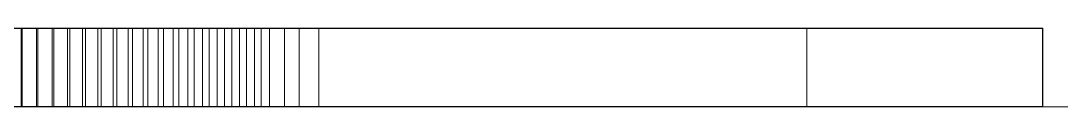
# Model space of a CAD drawing. Header units: millimetres. Extents: x 7 to 445, y 7 to 290.
# Drawn here: x 178.01 to 204.47, y 68 to 70 of the extents above; entities that cross this region are included whole.
import ezdxf

# ---------------------------------------------------------------- set-up
doc = ezdxf.new("R2010")
doc.units = ezdxf.units.MM
doc.linetypes.add('CENTER_STD', pattern=[9, 6, -1, 1, -1])
doc.linetypes.add('DASHED_STD', pattern=[3, 2, -1])
for name, color, linetype, lineweight in [('CENTER', 7, 'CENTER_STD', 13), ('HIDDEN', 7, 'DASHED_STD', 13), ('VISIBLE', 7, 'Continuous', 30)]:
    doc.layers.add(name, color=color, linetype=linetype, lineweight=lineweight)

msp = doc.modelspace()

# ---------------------------------------------------------------- linework, layer by layer
at = {"layer": 'CENTER'}
msp.add_line((30, 68), (240, 68), dxfattribs=at)
at = {"layer": 'HIDDEN'}
for points in [[(204, 70), (202.27, 70), (197.167, 70), (188.946, 70), (178.021, 70), (164.938, 70), (150.354, 70), (135, 70), (119.646, 70), (105.062, 70), (91.979, 70), (81.054, 70), (72.833, 70), (67.73, 70), (66, 70)], [(72, 70), (73.58, 70), (78.239, 70), (85.745, 70), (95.72, 70), (107.665, 70), (120.981, 70), (135, 70), (149.019, 70), (162.335, 70), (174.28, 70), (184.255, 70), (191.761, 70), (196.42, 70), (198, 70)], [(198, 70), (196.42, 70), (191.761, 70), (184.255, 70), (174.28, 70), (162.335, 70), (149.019, 70), (135, 70), (120.981, 70), (107.665, 70), (95.72, 70), (85.745, 70), (78.239, 70), (73.58, 70), (72, 70)], [(178.018, 70), (177.986, 70), (177.953, 70), (177.922, 70), (177.891, 70), (177.86, 70), (177.831, 70), (177.802, 70), (177.774, 70), (177.746, 70), (177.72, 70), (177.694, 70), (177.67, 70), (177.646, 70), (177.623, 70)], [(177.634, 70), (177.667, 70), (177.701, 70), (177.733, 70), (177.765, 70), (177.796, 70), (177.827, 70), (177.857, 70), (177.886, 70), (177.914, 70), (177.942, 70), (177.968, 70), (177.993, 70), (178.018, 70), (178.041, 70)], [(178.411, 70), (178.379, 70), (178.347, 70), (178.315, 70), (178.284, 70), (178.254, 70), (178.224, 70), (178.195, 70), (178.167, 70), (178.14, 70), (178.114, 70), (178.088, 70), (178.064, 70), (178.04, 70), (178.018, 70)], [(178.018, 70), (178.018, 68)], [(178.041, 70), (178.074, 70), (178.107, 70), (178.14, 70), (178.172, 70), (178.203, 70), (178.234, 70), (178.263, 70), (178.292, 70), (178.32, 70), (178.348, 70), (178.374, 70), (178.399, 70), (178.423, 70), (178.446, 70)], [(178.041, 68), (178.041, 70)], [(178.803, 70), (178.771, 70), (178.739, 70), (178.707, 70), (178.676, 70), (178.646, 70), (178.616, 70), (178.588, 70), (178.56, 70), (178.533, 70), (178.506, 70), (178.481, 70), (178.457, 70), (178.434, 70), (178.411, 70)], [(178.411, 70), (178.411, 68)], [(178.446, 70), (178.48, 70), (178.513, 70), (178.545, 70), (178.577, 70), (178.608, 70), (178.639, 70), (178.668, 70), (178.697, 70), (178.725, 70), (178.752, 70), (178.778, 70), (178.803, 70), (178.827, 70), (178.85, 70)], [(178.446, 68), (178.446, 70)], [(179.193, 70), (179.161, 70), (179.129, 70), (179.098, 70), (179.067, 70), (179.037, 70), (179.007, 70), (178.978, 70), (178.951, 70), (178.923, 70), (178.897, 70), (178.872, 70), (178.848, 70), (178.825, 70), (178.803, 70)], [(178.803, 70), (178.803, 68)], [(178.85, 70), (178.884, 70), (178.917, 70), (178.949, 70), (178.981, 70), (179.012, 70), (179.042, 70), (179.072, 70), (179.101, 70), (179.128, 70), (179.155, 70), (179.181, 70), (179.206, 70), (179.23, 70), (179.253, 70)], [(178.85, 68), (178.85, 70)], [(179.582, 70), (179.55, 70), (179.518, 70), (179.486, 70), (179.456, 70), (179.426, 70), (179.396, 70), (179.368, 70), (179.34, 70), (179.313, 70), (179.287, 70), (179.262, 70), (179.238, 70), (179.215, 70), (179.193, 70)], [(179.193, 70), (179.193, 68)], [(179.253, 70), (179.286, 70), (179.319, 70), (179.351, 70), (179.383, 70), (179.414, 70), (179.444, 70), (179.474, 70), (179.502, 70), (179.53, 70), (179.557, 70), (179.583, 70), (179.608, 70), (179.631, 70), (179.654, 70)], [(179.253, 68), (179.253, 70)], [(179.969, 70), (179.937, 70), (179.905, 70), (179.874, 70), (179.843, 70), (179.813, 70), (179.784, 70), (179.755, 70), (179.728, 70), (179.701, 70), (179.675, 70), (179.65, 70), (179.626, 70), (179.604, 70), (179.582, 70)], [(179.582, 70), (179.582, 68)], [(179.654, 70), (179.687, 70), (179.72, 70), (179.752, 70), (179.784, 70), (179.815, 70), (179.845, 70), (179.874, 70), (179.903, 70), (179.93, 70), (179.957, 70), (179.983, 70), (180.007, 70), (180.031, 70), (180.053, 70)], [(179.654, 68), (179.654, 70)], [(180.355, 70), (180.322, 70), (180.291, 70), (180.259, 70), (180.229, 70), (180.199, 70), (180.17, 70), (180.141, 70), (180.114, 70), (180.087, 70), (180.061, 70), (180.037, 70), (180.013, 70), (179.991, 70), (179.969, 70)], [(179.969, 70), (179.969, 68)], [(180.053, 70), (180.086, 70), (180.119, 70), (180.151, 70), (180.183, 70), (180.214, 70), (180.244, 70), (180.273, 70), (180.301, 70), (180.329, 70), (180.355, 70), (180.381, 70), (180.405, 70), (180.429, 70), (180.451, 70)], [(180.053, 68), (180.053, 70)], [(180.739, 70), (180.706, 70), (180.675, 70), (180.643, 70), (180.613, 70), (180.583, 70), (180.554, 70), (180.526, 70), (180.498, 70), (180.472, 70), (180.446, 70), (180.422, 70), (180.398, 70), (180.376, 70), (180.355, 70)], [(180.355, 70), (180.355, 68)], [(180.451, 70), (180.484, 70), (180.517, 70), (180.549, 70), (180.58, 70), (180.611, 70), (180.641, 70), (180.67, 70), (180.699, 70), (180.726, 70), (180.752, 70), (180.778, 70), (180.802, 70), (180.825, 70), (180.847, 70)], [(180.451, 68), (180.451, 70)], [(181.121, 70), (181.089, 70), (181.057, 70), (181.026, 70), (180.996, 70), (180.966, 70), (180.937, 70), (180.909, 70), (180.881, 70), (180.855, 70), (180.83, 70), (180.805, 70), (180.782, 70), (180.76, 70), (180.739, 70)], [(180.739, 70), (180.739, 68)], [(180.847, 70), (180.88, 70), (180.913, 70), (180.945, 70), (180.976, 70), (181.007, 70), (181.037, 70), (181.066, 70), (181.094, 70), (181.121, 70), (181.148, 70), (181.173, 70), (181.197, 70), (181.22, 70), (181.242, 70)], [(180.847, 68), (180.847, 70)], [(181.502, 70), (181.469, 70), (181.438, 70), (181.407, 70), (181.376, 70), (181.347, 70), (181.318, 70), (181.29, 70), (181.263, 70), (181.237, 70), (181.211, 70), (181.187, 70), (181.164, 70), (181.142, 70), (181.121, 70)], [(181.121, 70), (181.121, 68)], [(181.242, 70), (181.275, 70), (181.307, 70), (181.339, 70), (181.371, 70), (181.401, 70), (181.431, 70), (181.46, 70), (181.488, 70), (181.515, 70), (181.541, 70), (181.566, 70), (181.59, 70), (181.613, 70), (181.634, 70)], [(181.242, 68), (181.242, 70)], [(181.881, 70), (181.848, 70), (181.817, 70), (181.786, 70), (181.756, 70), (181.726, 70), (181.697, 70), (181.669, 70), (181.642, 70), (181.616, 70), (181.591, 70), (181.567, 70), (181.544, 70), (181.522, 70), (181.502, 70)], [(181.502, 70), (181.502, 68)], [(181.634, 70), (181.667, 70), (181.7, 70), (181.732, 70), (181.763, 70), (181.794, 70), (181.823, 70), (181.852, 70), (181.88, 70), (181.907, 70), (181.933, 70), (181.958, 70), (181.982, 70), (182.004, 70), (182.026, 70)], [(181.634, 68), (181.634, 70)], [(182.258, 70), (182.226, 70), (182.194, 70), (182.163, 70), (182.133, 70), (182.104, 70), (182.075, 70), (182.047, 70), (182.02, 70), (181.995, 70), (181.97, 70), (181.946, 70), (181.923, 70), (181.901, 70), (181.881, 70)], [(181.881, 70), (181.881, 68)], [(182.026, 70), (182.059, 70), (182.091, 70), (182.123, 70), (182.154, 70), (182.184, 70), (182.214, 70), (182.243, 70), (182.271, 70), (182.297, 70), (182.323, 70), (182.348, 70), (182.371, 70), (182.394, 70), (182.415, 70)], [(182.026, 68), (182.026, 70)], [(182.633, 70), (182.601, 70), (182.57, 70), (182.539, 70), (182.509, 70), (182.48, 70), (182.451, 70), (182.424, 70), (182.397, 70), (182.371, 70), (182.346, 70), (182.322, 70), (182.3, 70), (182.278, 70), (182.258, 70)], [(182.258, 70), (182.258, 68)], [(182.415, 70), (182.448, 70), (182.48, 70), (182.512, 70), (182.543, 70), (182.574, 70), (182.603, 70), (182.632, 70), (182.659, 70), (182.686, 70), (182.712, 70), (182.736, 70), (182.76, 70), (182.782, 70), (182.803, 70)], [(182.415, 68), (182.415, 70)], [(183.007, 70), (182.975, 70), (182.944, 70), (182.913, 70), (182.883, 70), (182.854, 70), (182.826, 70), (182.798, 70), (182.771, 70), (182.746, 70), (182.721, 70), (182.697, 70), (182.675, 70), (182.654, 70), (182.633, 70)], [(182.633, 70), (182.633, 68)], [(182.803, 70), (182.836, 70), (182.868, 70), (182.9, 70), (182.931, 70), (182.961, 70), (182.99, 70), (183.019, 70), (183.046, 70), (183.073, 70), (183.098, 70), (183.123, 70), (183.146, 70), (183.168, 70), (183.189, 70)], [(182.803, 68), (182.803, 70)], [(183.379, 70), (183.347, 70), (183.316, 70), (183.285, 70), (183.256, 70), (183.226, 70), (183.198, 70), (183.171, 70), (183.144, 70), (183.119, 70), (183.094, 70), (183.071, 70), (183.048, 70), (183.027, 70), (183.007, 70)], [(183.007, 70), (183.007, 68)], [(183.189, 70), (183.222, 70), (183.254, 70), (183.286, 70), (183.317, 70), (183.347, 70), (183.376, 70), (183.404, 70), (183.432, 70), (183.458, 70), (183.483, 70), (183.508, 70), (183.531, 70), (183.553, 70), (183.573, 70)], [(183.189, 68), (183.189, 70)], [(183.749, 70), (183.718, 70), (183.686, 70), (183.656, 70), (183.626, 70), (183.597, 70), (183.569, 70), (183.541, 70), (183.515, 70), (183.49, 70), (183.465, 70), (183.442, 70), (183.42, 70), (183.399, 70), (183.379, 70)], [(183.379, 70), (183.379, 68)], [(183.573, 70), (183.606, 70), (183.638, 70), (183.67, 70), (183.7, 70), (183.73, 70), (183.76, 70), (183.788, 70), (183.815, 70), (183.841, 70), (183.867, 70), (183.891, 70), (183.913, 70), (183.935, 70), (183.956, 70)], [(183.573, 68), (183.573, 70)], [(184.118, 70), (184.086, 70), (184.055, 70), (184.024, 70), (183.995, 70), (183.966, 70), (183.938, 70), (183.911, 70), (183.884, 70), (183.859, 70), (183.835, 70), (183.812, 70), (183.79, 70), (183.769, 70), (183.749, 70)], [(183.749, 70), (183.749, 68)], [(183.956, 70), (183.988, 70), (184.02, 70), (184.052, 70), (184.083, 70), (184.112, 70), (184.142, 70), (184.17, 70), (184.197, 70), (184.223, 70), (184.248, 70), (184.272, 70), (184.294, 70), (184.316, 70), (184.336, 70)], [(183.956, 68), (183.956, 70)], [(185.591, 70), (185.577, 70), (185.537, 70), (185.472, 70), (185.385, 70), (185.277, 70), (185.153, 70), (185.016, 70), (184.872, 70), (184.726, 70), (184.581, 70), (184.444, 70), (184.318, 70), (184.208, 70), (184.118, 70)], [(184.118, 70), (184.118, 68)], [(184.336, 70), (184.369, 70), (184.401, 70), (184.432, 70), (184.463, 70), (184.493, 70), (184.522, 70), (184.55, 70), (184.577, 70), (184.603, 70), (184.627, 70), (184.651, 70), (184.674, 70), (184.695, 70), (184.715, 70)], [(184.336, 68), (184.336, 70)], [(184.715, 70), (184.748, 70), (184.78, 70), (184.811, 70), (184.841, 70), (184.871, 70), (184.9, 70), (184.928, 70), (184.954, 70), (184.98, 70), (185.005, 70), (185.029, 70), (185.051, 70), (185.072, 70), (185.092, 70)], [(184.715, 68), (184.715, 70)], [(185.092, 68), (185.092, 70)], [(185.092, 70), (185.153, 70), (185.212, 70), (185.268, 70), (185.321, 70), (185.37, 70), (185.414, 70), (185.454, 70), (185.49, 70), (185.52, 70), (185.545, 70), (185.565, 70), (185.579, 70), (185.588, 70), (185.591, 70)], [(185.591, 68), (185.591, 70)], [(198, 68), (198, 70)], [(66, 68), (67.73, 68), (72.833, 68), (81.054, 68), (91.979, 68), (105.062, 68), (119.646, 68), (135, 68), (150.354, 68), (164.938, 68), (178.021, 68), (188.946, 68), (197.167, 68), (202.27, 68), (204, 68)], [(72, 68), (73.58, 68), (78.239, 68), (85.745, 68), (95.72, 68), (107.665, 68), (120.981, 68), (135, 68), (149.019, 68), (162.335, 68), (174.28, 68), (184.255, 68), (191.761, 68), (196.42, 68), (198, 68)], [(198, 68), (196.42, 68), (191.761, 68), (184.255, 68), (174.28, 68), (162.335, 68), (149.019, 68), (135, 68), (120.981, 68), (107.665, 68), (95.72, 68), (85.745, 68), (78.239, 68), (73.58, 68), (72, 68)], [(177.623, 68), (177.646, 68), (177.67, 68), (177.694, 68), (177.72, 68), (177.746, 68), (177.774, 68), (177.802, 68), (177.831, 68), (177.86, 68), (177.891, 68), (177.922, 68), (177.953, 68), (177.986, 68), (178.018, 68)], [(178.041, 68), (178.018, 68), (177.993, 68), (177.968, 68), (177.942, 68), (177.914, 68), (177.886, 68), (177.857, 68), (177.827, 68), (177.796, 68), (177.765, 68), (177.733, 68), (177.701, 68), (177.667, 68), (177.634, 68)], [(178.018, 68), (178.04, 68), (178.064, 68), (178.088, 68), (178.114, 68), (178.14, 68), (178.167, 68), (178.195, 68), (178.224, 68), (178.254, 68), (178.284, 68), (178.315, 68), (178.347, 68), (178.379, 68), (178.411, 68)], [(178.446, 68), (178.423, 68), (178.399, 68), (178.374, 68), (178.348, 68), (178.32, 68), (178.292, 68), (178.263, 68), (178.234, 68), (178.203, 68), (178.172, 68), (178.14, 68), (178.107, 68), (178.074, 68), (178.041, 68)], [(178.411, 68), (178.434, 68), (178.457, 68), (178.481, 68), (178.506, 68), (178.533, 68), (178.56, 68), (178.588, 68), (178.616, 68), (178.646, 68), (178.676, 68), (178.707, 68), (178.739, 68), (178.771, 68), (178.803, 68)], [(178.85, 68), (178.827, 68), (178.803, 68), (178.778, 68), (178.752, 68), (178.725, 68), (178.697, 68), (178.668, 68), (178.639, 68), (178.608, 68), (178.577, 68), (178.545, 68), (178.513, 68), (178.48, 68), (178.446, 68)], [(178.803, 68), (178.825, 68), (178.848, 68), (178.872, 68), (178.897, 68), (178.923, 68), (178.951, 68), (178.978, 68), (179.007, 68), (179.037, 68), (179.067, 68), (179.098, 68), (179.129, 68), (179.161, 68), (179.193, 68)], [(179.253, 68), (179.23, 68), (179.206, 68), (179.181, 68), (179.155, 68), (179.128, 68), (179.101, 68), (179.072, 68), (179.042, 68), (179.012, 68), (178.981, 68), (178.949, 68), (178.917, 68), (178.884, 68), (178.85, 68)], [(179.193, 68), (179.215, 68), (179.238, 68), (179.262, 68), (179.287, 68), (179.313, 68), (179.34, 68), (179.368, 68), (179.396, 68), (179.426, 68), (179.456, 68), (179.486, 68), (179.518, 68), (179.55, 68), (179.582, 68)], [(179.654, 68), (179.631, 68), (179.608, 68), (179.583, 68), (179.557, 68), (179.53, 68), (179.502, 68), (179.474, 68), (179.444, 68), (179.414, 68), (179.383, 68), (179.351, 68), (179.319, 68), (179.286, 68), (179.253, 68)], [(179.582, 68), (179.604, 68), (179.626, 68), (179.65, 68), (179.675, 68), (179.701, 68), (179.728, 68), (179.755, 68), (179.784, 68), (179.813, 68), (179.843, 68), (179.874, 68), (179.905, 68), (179.937, 68), (179.969, 68)], [(180.053, 68), (180.031, 68), (180.007, 68), (179.983, 68), (179.957, 68), (179.93, 68), (179.903, 68), (179.874, 68), (179.845, 68), (179.815, 68), (179.784, 68), (179.752, 68), (179.72, 68), (179.687, 68), (179.654, 68)], [(179.969, 68), (179.991, 68), (180.013, 68), (180.037, 68), (180.061, 68), (180.087, 68), (180.114, 68), (180.141, 68), (180.17, 68), (180.199, 68), (180.229, 68), (180.259, 68), (180.291, 68), (180.322, 68), (180.355, 68)], [(180.451, 68), (180.429, 68), (180.405, 68), (180.381, 68), (180.355, 68), (180.329, 68), (180.301, 68), (180.273, 68), (180.244, 68), (180.214, 68), (180.183, 68), (180.151, 68), (180.119, 68), (180.086, 68), (180.053, 68)], [(180.355, 68), (180.376, 68), (180.398, 68), (180.422, 68), (180.446, 68), (180.472, 68), (180.498, 68), (180.526, 68), (180.554, 68), (180.583, 68), (180.613, 68), (180.643, 68), (180.675, 68), (180.706, 68), (180.739, 68)], [(180.847, 68), (180.825, 68), (180.802, 68), (180.778, 68), (180.752, 68), (180.726, 68), (180.699, 68), (180.67, 68), (180.641, 68), (180.611, 68), (180.58, 68), (180.549, 68), (180.517, 68), (180.484, 68), (180.451, 68)], [(180.739, 68), (180.76, 68), (180.782, 68), (180.805, 68), (180.83, 68), (180.855, 68), (180.881, 68), (180.909, 68), (180.937, 68), (180.966, 68), (180.996, 68), (181.026, 68), (181.057, 68), (181.089, 68), (181.121, 68)], [(181.242, 68), (181.22, 68), (181.197, 68), (181.173, 68), (181.148, 68), (181.121, 68), (181.094, 68), (181.066, 68), (181.037, 68), (181.007, 68), (180.976, 68), (180.945, 68), (180.913, 68), (180.88, 68), (180.847, 68)], [(181.121, 68), (181.142, 68), (181.164, 68), (181.187, 68), (181.211, 68), (181.237, 68), (181.263, 68), (181.29, 68), (181.318, 68), (181.347, 68), (181.376, 68), (181.407, 68), (181.438, 68), (181.469, 68), (181.502, 68)], [(181.634, 68), (181.613, 68), (181.59, 68), (181.566, 68), (181.541, 68), (181.515, 68), (181.488, 68), (181.46, 68), (181.431, 68), (181.401, 68), (181.371, 68), (181.339, 68), (181.307, 68), (181.275, 68), (181.242, 68)], [(181.502, 68), (181.522, 68), (181.544, 68), (181.567, 68), (181.591, 68), (181.616, 68), (181.642, 68), (181.669, 68), (181.697, 68), (181.726, 68), (181.756, 68), (181.786, 68), (181.817, 68), (181.848, 68), (181.881, 68)], [(182.026, 68), (182.004, 68), (181.982, 68), (181.958, 68), (181.933, 68), (181.907, 68), (181.88, 68), (181.852, 68), (181.823, 68), (181.794, 68), (181.763, 68), (181.732, 68), (181.7, 68), (181.667, 68), (181.634, 68)], [(181.881, 68), (181.901, 68), (181.923, 68), (181.946, 68), (181.97, 68), (181.995, 68), (182.02, 68), (182.047, 68), (182.075, 68), (182.104, 68), (182.133, 68), (182.163, 68), (182.194, 68), (182.226, 68), (182.258, 68)], [(182.415, 68), (182.394, 68), (182.371, 68), (182.348, 68), (182.323, 68), (182.297, 68), (182.271, 68), (182.243, 68), (182.214, 68), (182.184, 68), (182.154, 68), (182.123, 68), (182.091, 68), (182.059, 68), (182.026, 68)], [(182.258, 68), (182.278, 68), (182.3, 68), (182.322, 68), (182.346, 68), (182.371, 68), (182.397, 68), (182.424, 68), (182.451, 68), (182.48, 68), (182.509, 68), (182.539, 68), (182.57, 68), (182.601, 68), (182.633, 68)], [(182.803, 68), (182.782, 68), (182.76, 68), (182.736, 68), (182.712, 68), (182.686, 68), (182.659, 68), (182.632, 68), (182.603, 68), (182.574, 68), (182.543, 68), (182.512, 68), (182.48, 68), (182.448, 68), (182.415, 68)], [(182.633, 68), (182.654, 68), (182.675, 68), (182.697, 68), (182.721, 68), (182.746, 68), (182.771, 68), (182.798, 68), (182.826, 68), (182.854, 68), (182.883, 68), (182.913, 68), (182.944, 68), (182.975, 68), (183.007, 68)], [(183.189, 68), (183.168, 68), (183.146, 68), (183.123, 68), (183.098, 68), (183.073, 68), (183.046, 68), (183.019, 68), (182.99, 68), (182.961, 68), (182.931, 68), (182.9, 68), (182.868, 68), (182.836, 68), (182.803, 68)], [(183.007, 68), (183.027, 68), (183.048, 68), (183.071, 68), (183.094, 68), (183.119, 68), (183.144, 68), (183.171, 68), (183.198, 68), (183.226, 68), (183.256, 68), (183.285, 68), (183.316, 68), (183.347, 68), (183.379, 68)], [(183.573, 68), (183.553, 68), (183.531, 68), (183.508, 68), (183.483, 68), (183.458, 68), (183.432, 68), (183.404, 68), (183.376, 68), (183.347, 68), (183.317, 68), (183.286, 68), (183.254, 68), (183.222, 68), (183.189, 68)], [(183.379, 68), (183.399, 68), (183.42, 68), (183.442, 68), (183.465, 68), (183.49, 68), (183.515, 68), (183.541, 68), (183.569, 68), (183.597, 68), (183.626, 68), (183.656, 68), (183.686, 68), (183.718, 68), (183.749, 68)], [(183.956, 68), (183.935, 68), (183.913, 68), (183.891, 68), (183.867, 68), (183.841, 68), (183.815, 68), (183.788, 68), (183.76, 68), (183.73, 68), (183.7, 68), (183.67, 68), (183.638, 68), (183.606, 68), (183.573, 68)], [(183.749, 68), (183.769, 68), (183.79, 68), (183.812, 68), (183.835, 68), (183.859, 68), (183.884, 68), (183.911, 68), (183.938, 68), (183.966, 68), (183.995, 68), (184.024, 68), (184.055, 68), (184.086, 68), (184.118, 68)], [(184.336, 68), (184.316, 68), (184.294, 68), (184.272, 68), (184.248, 68), (184.223, 68), (184.197, 68), (184.17, 68), (184.142, 68), (184.112, 68), (184.083, 68), (184.052, 68), (184.02, 68), (183.988, 68), (183.956, 68)], [(184.118, 68), (184.208, 68), (184.318, 68), (184.444, 68), (184.581, 68), (184.726, 68), (184.872, 68), (185.016, 68), (185.153, 68), (185.277, 68), (185.385, 68), (185.472, 68), (185.537, 68), (185.577, 68), (185.591, 68)], [(184.715, 68), (184.695, 68), (184.674, 68), (184.651, 68), (184.627, 68), (184.603, 68), (184.577, 68), (184.55, 68), (184.522, 68), (184.493, 68), (184.463, 68), (184.432, 68), (184.401, 68), (184.369, 68), (184.336, 68)], [(185.092, 68), (185.072, 68), (185.051, 68), (185.029, 68), (185.005, 68), (184.98, 68), (184.954, 68), (184.928, 68), (184.9, 68), (184.871, 68), (184.841, 68), (184.811, 68), (184.78, 68), (184.748, 68), (184.715, 68)], [(185.591, 68), (185.588, 68), (185.579, 68), (185.565, 68), (185.545, 68), (185.52, 68), (185.49, 68), (185.454, 68), (185.414, 68), (185.37, 68), (185.321, 68), (185.268, 68), (185.212, 68), (185.153, 68), (185.092, 68)]]:
    msp.add_lwpolyline(points, dxfattribs=at)
at = {"layer": 'VISIBLE'}
for points in [[(66, 70), (67.73, 70), (72.833, 70), (81.054, 70), (91.979, 70), (105.062, 70), (119.646, 70), (135, 70), (150.354, 70), (164.938, 70), (178.021, 70), (188.946, 70), (197.167, 70), (202.27, 70), (204, 70)], [(204, 68), (204, 70)], [(204, 68), (202.27, 68), (197.167, 68), (188.946, 68), (178.021, 68), (164.938, 68), (150.354, 68), (135, 68), (119.646, 68), (105.062, 68), (91.979, 68), (81.054, 68), (72.833, 68), (67.73, 68), (66, 68)]]:
    msp.add_lwpolyline(points, dxfattribs=at)

doc.saveas('drawing.dxf')
